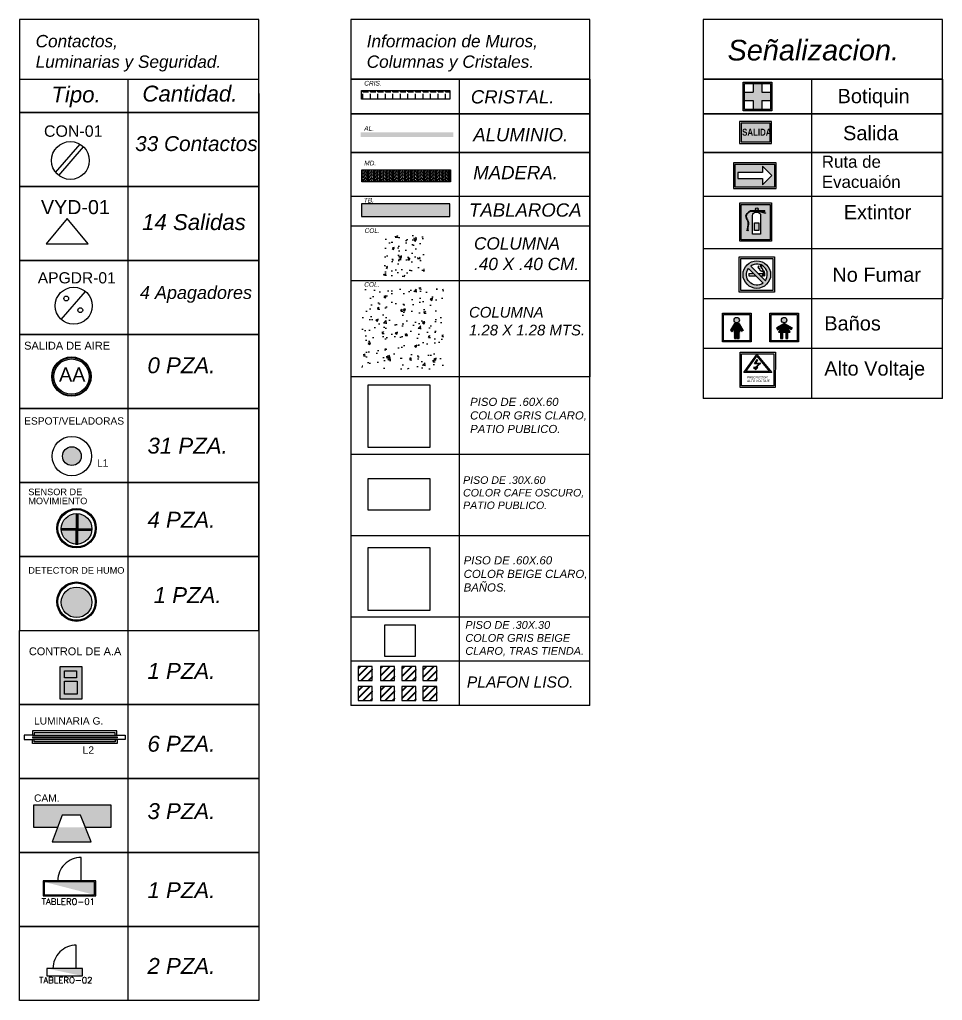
# Model space of a CAD drawing. Header units: millimetres. Extents: x 10930 to 21977, y 3767 to 7635.
# Drawn here: x 10992.74 to 11001.65, y 3812.51 to 3821.97 of the extents above; entities that cross this region are included whole.
import ezdxf
from ezdxf.enums import TextEntityAlignment as Align

# ---------------------------------------------------------------- set-up
doc = ezdxf.new("R2010")
doc.units = ezdxf.units.MM
doc.layers.add('CUADRO IMFORMATIVO', color=93, linetype='Continuous')
doc.layers.add('PLAFON', color=151, linetype='Continuous', lineweight=25)
doc.styles.add('BBVA_Guadalajara Rastro_FN$0$X-PP-NEW$0$ROMANS', font='romans.shx', dxfattribs={"width": 0.75})
doc.styles.get("Standard").update_dxf_attribs({"font": 'arial.ttf'})

msp = doc.modelspace()

# ---------------------------------------------------------------- hatches: boundary and pattern name
at = {"layer": 'CUADRO IMFORMATIVO'}
h = msp.add_hatch(color=20, dxfattribs=at)
h.dxf.hatch_style = 1
h.paths.add_polyline_path([(10999.9061, 3821.2718), (10999.9061, 3821.3574), (10999.8246, 3821.3574), (10999.8246, 3821.2718), (10999.7391, 3821.2718), (10999.7391, 3821.1903), (10999.8246, 3821.1903), (10999.8246, 3821.1048), (10999.9061, 3821.1048), (10999.9061, 3821.1903), (10999.9917, 3821.1903), (10999.9917, 3821.2718)])
h = msp.add_hatch(dxfattribs=at)
h.set_pattern_fill('ANGLE', color=151, scale=0.010385)
h.set_pattern_definition([(0, (-11794.835896, -4063.511164), (0, 0.07254180236), [0.05275767444, -0.01978412792]), (90, (-11794.835896, -4063.511164), (-0.07254180236, 4e-18), [0.05275767444, -0.01978412792])])
h.paths.add_polyline_path([(10996.895, 3821.2042), (10996.895, 3821.2873), (10996.0426, 3821.2873), (10996.0426, 3821.2042)])
h = msp.add_hatch(color=20, dxfattribs=at)
h.dxf.hatch_style = 1
h.paths.add_polyline_path([(10999.9868, 3820.7916), (10999.9868, 3820.9741), (10999.7065, 3820.9741), (10999.7065, 3820.7916)])
h = msp.add_hatch(color=236, dxfattribs=at)
h.dxf.hatch_style = 1
h.paths.add_polyline_path([(10996.9289, 3820.838), (10996.9289, 3820.8853), (10996.0346, 3820.8853), (10996.0346, 3820.838)])
h = msp.add_hatch(dxfattribs=at)
h.set_pattern_fill('GOST_WOOD', color=34, scale=0.005, angle=90)
h.set_pattern_definition([(180, (5.074963, 5e-13), (4e-18, 0.03), [0.05, -0.01]), (180, (5.084963, 0.01), (4e-18, 0.03), [0.03, -0.0075, 0.015, -0.0075]), (180, (5.099963, 0.02), (4e-18, 0.03), [0.05, -0.01])])
h.paths.add_polyline_path([(10996.9034, 3820.4071), (10996.0472, 3820.4071), (10996.0472, 3820.5218), (10996.9034, 3820.5218)])
h = msp.add_hatch(color=20, dxfattribs=at)
h.paths.add_polyline_path([(10999.6477, 3820.5747), (10999.6477, 3820.3587), (11000.0317, 3820.3587), (11000.0317, 3820.5747)])
h.paths.add_polyline_path([(10999.9139, 3820.4961), (10999.9139, 3820.557), (11000.0042, 3820.4667), (10999.9139, 3820.3764), (10999.9139, 3820.4373), (10999.6761, 3820.4373), (10999.6761, 3820.4961)], flags=16)
h = msp.add_hatch(color=251, dxfattribs=at)
h.dxf.hatch_style = 1
h.paths.add_polyline_path([(10996.0449, 3820.1932), (10996.0449, 3820.0731), (10996.8977, 3820.0731), (10996.8977, 3820.1932)])
h = msp.add_hatch(color=20, dxfattribs=at)
h.dxf.hatch_style = 1
h.paths.add_polyline_path([(10999.9863, 3820.1891), (10999.7093, 3820.1891), (10999.7093, 3819.8481), (10999.9863, 3819.8481)])
h.paths.add_polyline_path([(10999.8954, 3819.903), (10999.8179, 3819.903), (10999.8179, 3820.0819, -0.414214), (10999.8496, 3820.1135), (10999.8638, 3820.1135, -0.414214), (10999.8954, 3820.0819)], flags=16)
h.paths.add_polyline_path([(10999.8775, 3820.0095), (10999.8775, 3819.9378), (10999.8374, 3819.9378), (10999.8374, 3820.0095)], flags=16)
edge = h.paths.add_edge_path(flags=16)
edge.add_line((10999.9421, 3820.1031), (10999.8821, 3820.1217))
edge.add_line((10999.8821, 3820.1217), (10999.7962, 3820.1217))
edge.add_spline(control_points=[(10999.7962, 3820.1217), (10999.7746, 3820.1058), (10999.7389, 3820.0782), (10999.7846, 3820.0243), (10999.7742, 3819.9788), (10999.7716, 3819.9505), (10999.7708, 3819.9422)], knot_values=[0.008966, 0.008966, 0.008966, 0.008966, 0.216611, 0.365758, 0.557477, 0.637025, 0.637025, 0.637025, 0.637025], degree=3, periodic=0)
edge.add_line((10999.7708, 3819.9422), (10999.7748, 3819.9343))
edge.add_line((10999.7748, 3819.9343), (10999.7599, 3819.9359))
edge.add_line((10999.7599, 3819.9359), (10999.7661, 3819.9426))
edge.add_spline(control_points=[(10999.7661, 3819.9426), (10999.7664, 3819.9455), (10999.7666, 3819.9484), (10999.7682, 3819.965), (10999.7707, 3819.9791), (10999.7735, 3820.006), (10999.7732, 3820.0185), (10999.7645, 3820.0382), (10999.7598, 3820.0456), (10999.7523, 3820.0607), (10999.7496, 3820.0688), (10999.7519, 3820.0862), (10999.7575, 3820.0944), (10999.7736, 3820.111), (10999.785, 3820.1194), (10999.7962, 3820.1276)], knot_values=[0, 0, 0, 0, 0.055791, 0.055791, 0.31535, 0.31535, 0.57491, 0.57491, 0.726627, 0.726627, 0.878345, 0.878345, 1.05925, 1.05925, 1.27405, 1.27405, 1.27405, 1.27405], degree=3, periodic=0)
edge.add_spline(control_points=[(10999.7708, 3819.9422), (10999.7716, 3819.9505), (10999.7742, 3819.9788), (10999.7846, 3820.0243), (10999.7389, 3820.0782), (10999.7746, 3820.1058), (10999.7962, 3820.1217)], knot_values=[0.008966, 0.008966, 0.008966, 0.008966, 0.088514, 0.280233, 0.429379, 0.637025, 0.637025, 0.637025, 0.637025], degree=3, periodic=0)
edge.add_spline(control_points=[(10999.7661, 3819.9426), (10999.7664, 3819.9455), (10999.7666, 3819.9484), (10999.7682, 3819.965), (10999.7707, 3819.9791), (10999.7735, 3820.006), (10999.7732, 3820.0185), (10999.7645, 3820.0382), (10999.7598, 3820.0456), (10999.7523, 3820.0607), (10999.7496, 3820.0688), (10999.7519, 3820.0862), (10999.7575, 3820.0944), (10999.7736, 3820.111), (10999.785, 3820.1194), (10999.7962, 3820.1276)], knot_values=[0, 0, 0, 0, 0.055791, 0.055791, 0.31535, 0.31535, 0.57491, 0.57491, 0.726627, 0.726627, 0.878345, 0.878345, 1.05925, 1.05925, 1.27405, 1.27405, 1.27405, 1.27405], degree=3, periodic=0)
edge.add_line((10999.7962, 3820.1276), (10999.8595, 3820.1276))
edge.add_arc((10999.8595, 3820.1413), 0.0136, 0, 270, ccw=False)
edge.add_arc((10999.8595, 3820.1413), 0.0136, -180, 0, ccw=False)
edge.add_arc((10999.8595, 3820.1413), 0.0136, -78.1608, 180, ccw=False)
edge.add_line((10999.8623, 3820.1279), (10999.8632, 3820.1276))
edge.add_line((10999.8632, 3820.1276), (10999.9498, 3820.1276))
edge.add_line((10999.9498, 3820.1276), (10999.9421, 3820.1031))
h = msp.add_hatch(dxfattribs=at)
h.set_pattern_fill('AR-CONC', color=229, scale=0.001)
h.set_pattern_definition([(50, (18.55573, 23.4516), (0.182184669, -0.0159390855), [0.01905, -0.20955]), (355, (18.55573, 23.4516), (-0.0352434214, 0.1910568452), [0.01524, -0.1676405842]), (100.4514447, (18.57092, 23.45027), (0.146941247, 0.175117752), [0.0161900088, -0.1780902446]), (46.1842, (18.55573, 23.5024), (0.271079041, -0.042042328), [0.028575, -0.314325]), (96.6355576, (18.57832, 23.4989), (0.237404134, 0.2474261246), [0.024285023, -0.267135608]), (351.1841512, (18.55573, 23.5024), (0.237404134, 0.2474261246), [0.022859967, -0.251459732]), (21, (18.58113, 23.4897), (0.1516143913, -0.1022651982), [0.01905, -0.20955]), (326, (18.58113, 23.4897), (0.0618020283, 0.184187966), [0.01524, -0.16764]), (71.451445, (18.59377, 23.48118), (0.2134164193, 0.081922769), [0.0161900088, -0.1780899376]), (37.5, (18.55573, 23.4516), (0.00308860325, 0.08455503887), [0, -0.165608, 0, -0.17018, 0, -0.168275]), (7.5, (18.55573, 23.4516), (0.0668196625, 0.1001805748), [0, -0.097028, 0, -0.161798, 0, -0.064135]), (327.5, (18.49909, 23.4516), (0.13559059517, -0.005728744), [0, -0.0635, 0, -0.19812, 0, -0.26289]), (317.5, (18.47369, 23.4516), (0.1481291814, 0.025426491), [0, -0.08255, 0, -0.131572, 0, -0.18669])])
h.paths.add_polyline_path([(10996.2524, 3819.4906), (10996.6524, 3819.4906), (10996.6524, 3819.8906), (10996.2524, 3819.8906)])
at = {"layer": 'CUADRO IMFORMATIVO', "lineweight": 0}
h = msp.add_hatch(color=20, dxfattribs=at)
h.paths.add_polyline_path([(10999.9925, 3819.5116, 1), (10999.7259, 3819.5116, 1)])
h.paths.add_polyline_path([(10999.7997, 3819.5937), (10999.9413, 3819.4522, 0.852803)], flags=16)
h.paths.add_polyline_path([(10999.9071, 3819.5715, 1.348072), (10999.8909, 3819.5934, 1.65603)], flags=0)
h.paths.add_polyline_path([(10999.9186, 3819.4295, -0.852803), (10999.7771, 3819.571)], flags=16)
h.paths.add_polyline_path([(10999.9233, 3819.5224), (10999.9281, 3819.5224), (10999.9281, 3819.5008), (10999.9233, 3819.5008)], flags=0)
h.paths.add_polyline_path([(10999.9329, 3819.5224), (10999.9377, 3819.5224), (10999.9377, 3819.5008), (10999.9329, 3819.5008)], flags=0)
at = {"layer": 'CUADRO IMFORMATIVO'}
h = msp.add_hatch(dxfattribs=at)
h.set_pattern_fill('AR-CONC', color=229, scale=0.001228)
h.set_pattern_definition([(50, (4256.03059, 1484.02058), (0.2237743324, -0.019577708), [0.023398791, -0.2573867034]), (355, (4256.03059, 1484.02058), (-0.0432888955, 0.234671876), [0.018719033, -0.20591008]), (100.4514447, (4256.04923, 1484.01895), (0.180485436, 0.215094158), [0.0198859126, -0.2187452205]), (46.1842, (4256.03059, 1484.08298), (0.332961779, -0.051639877), [0.035098187, -0.386080055]), (96.6355576, (4256.05833, 1484.07868), (0.291599463, 0.303909303), [0.029828881, -0.328118127]), (351.184151, (4256.0306, 1484.08298), (0.291599463, 0.303909303), [0.028078509, -0.308863715]), (21, (4256.06178, 1484.06738), (0.18622538, -0.125610605), [0.023398791, -0.2573867034]), (326, (4256.06178, 1484.06738), (0.075910381, 0.226234948), [0.018719033, -0.205909363]), (71.451445, (4256.0773, 1484.05691), (0.2621357605, 0.1006243446), [0.0198859126, -0.2187448435]), (37.5, (4256.030585, 1484.02058), (0.0037936789, 0.1038575171), [0, -0.2034134917, 0, -0.2090292016, 0, -0.2066893224]), (7.5, (4256.03059, 1484.02058), (0.0820734558, 0.1230500973), [0, -0.1191778433, 0, -0.1987337334, 0, -0.0787759304]), (327.5, (4255.96101, 1484.02058), (0.1665436235, -0.0070365189), [0, -0.0779959707, 0, -0.2433474287, 0, -0.3229033188]), (317.5, (4255.92981, 1484.02058), (0.1819445558, 0.0312309268), [0, -0.101394762, 0, -0.1616076513, 0, -0.229308154])])
h.paths.add_polyline_path([(10996.0489, 3818.6003), (10996.835, 3818.6003), (10996.835, 3819.3864), (10996.0489, 3819.3864)])
h = msp.add_hatch(color=20, dxfattribs=at)
h.dxf.hatch_style = 1
edge = h.paths.add_edge_path()
edge.add_arc((10999.665, 3819.0717), 0.0263, 0, 360)
edge = h.paths.add_edge_path()
edge.add_line((10999.6638, 3819.0454), (10999.6119, 3818.9553))
edge.add_line((10999.6119, 3818.9553), (10999.7224, 3818.9553))
edge.add_line((10999.7224, 3818.9553), (10999.6704, 3819.0454))
edge.add_line((10999.681, 3818.9553), (10999.681, 3818.8955))
edge.add_line((10999.681, 3818.8955), (10999.7005, 3818.8955))
edge.add_line((10999.7005, 3818.8955), (10999.7005, 3818.9553))
edge.add_line((10999.6309, 3818.9553), (10999.6309, 3818.8955))
edge.add_line((10999.6309, 3818.8955), (10999.6509, 3818.8955))
edge.add_line((10999.6509, 3818.8955), (10999.6509, 3818.9553))
h = msp.add_hatch(color=20, dxfattribs=at)
h.dxf.hatch_style = 1
edge = h.paths.add_edge_path()
edge.add_arc((11000.1226, 3819.0717), 0.0263, 0, 360)
edge = h.paths.add_edge_path()
edge.add_line((11000.1215, 3819.0454), (11000.0695, 3818.9553))
edge.add_line((11000.0695, 3818.9553), (11000.18, 3818.9553))
edge.add_line((11000.18, 3818.9553), (11000.128, 3819.0454))
edge.add_line((11000.1386, 3818.9553), (11000.1386, 3818.8955))
edge.add_line((11000.1386, 3818.8955), (11000.1582, 3818.8955))
edge.add_line((11000.1582, 3818.8955), (11000.1582, 3818.9553))
edge.add_line((11000.0885, 3818.9553), (11000.0885, 3818.8955))
edge.add_line((11000.0885, 3818.8955), (11000.1085, 3818.8955))
edge.add_line((11000.1085, 3818.8955), (11000.1085, 3818.9553))
h = msp.add_hatch(color=20, dxfattribs=at)
h.dxf.hatch_style = 1
h.paths.add_polyline_path([(10999.6435, 3819.0398), (10999.6033, 3818.9732), (10999.6213, 3818.9623), (10999.6428, 3819.0025)])
h = msp.add_hatch(color=20, dxfattribs=at)
h.dxf.hatch_style = 1
h.paths.add_polyline_path([(10999.6435, 3819.0398), (10999.6878, 3819.0398), (10999.6878, 3818.9553), (10999.6435, 3818.9553)])
h = msp.add_hatch(color=20, dxfattribs=at)
h.dxf.hatch_style = 1
h.paths.add_polyline_path([(10999.6878, 3819.0398), (10999.7267, 3818.9724), (10999.7084, 3818.9619), (10999.6878, 3819.0025)])
h = msp.add_hatch(color=20, dxfattribs=at)
h.dxf.hatch_style = 1
h.paths.add_polyline_path([(11000.1165, 3819.0353), (11000.0483, 3818.9977), (11000.0585, 3818.9793), (11000.0972, 3819.0034)])
h = msp.add_hatch(color=20, dxfattribs=at)
h.dxf.hatch_style = 1
h.paths.add_polyline_path([(11000.1215, 3819.0454), (11000.0695, 3818.9553), (11000.18, 3818.9553), (11000.1276, 3819.0459)])
h = msp.add_hatch(color=20, dxfattribs=at)
h.dxf.hatch_style = 1
h.paths.add_polyline_path([(11000.134, 3819.0349), (11000.2014, 3818.996), (11000.1909, 3818.9778), (11000.1527, 3819.0026)])
h = msp.add_hatch(color=20, dxfattribs=at)
h.dxf.hatch_style = 1
h.paths.add_polyline_path([(10999.6435, 3818.9553), (10999.6435, 3818.8955), (10999.6636, 3818.8955), (10999.6636, 3818.9553)])
h.paths.add_polyline_path([(10999.6677, 3818.9553), (10999.6677, 3818.8955), (10999.6878, 3818.8955), (10999.6878, 3818.9553)])
h = msp.add_hatch(color=20, dxfattribs=at)
h.dxf.hatch_style = 1
h.paths.add_polyline_path([(11000.0885, 3818.9553), (11000.0885, 3818.8955), (11000.1085, 3818.8955), (11000.1085, 3818.9553)])
h.paths.add_polyline_path([(11000.1386, 3818.9553), (11000.1386, 3818.8955), (11000.1582, 3818.8955), (11000.1582, 3818.9553)])
h = msp.add_hatch(color=20, dxfattribs=at)
h.dxf.hatch_style = 1
h.paths.add_polyline_path([(10999.8604, 3818.5665), (10999.7324, 3818.5667), (10999.8602, 3818.7391), (11000.0034, 3818.5663)])
h.paths.add_polyline_path([(10999.8604, 3818.5765), (10999.7522, 3818.5766), (10999.8606, 3818.7229), (10999.9821, 3818.5763)], flags=16)
h = msp.add_hatch(color=20, dxfattribs=at)
h.dxf.hatch_style = 1
h.paths.add_polyline_path([(10999.8684, 3818.6141), (10999.8484, 3818.6142), (10999.8284, 3818.6142), (10999.8484, 3818.5957)])
h = msp.add_hatch(color=20, dxfattribs=at)
h.dxf.hatch_style = 1
h.paths.add_polyline_path([(10999.8434, 3818.6142), (10999.8842, 3818.6508), (10999.8374, 3818.6509), (10999.8611, 3818.6918), (10999.8655, 3818.6893), (10999.8461, 3818.6559), (10999.8972, 3818.6558), (10999.8509, 3818.6142)])
at = {"layer": 'CUADRO IMFORMATIVO', "lineweight": -3}
h = msp.add_hatch(color=3, dxfattribs=at)
h.dxf.hatch_style = 1
edge = h.paths.add_edge_path()
edge.add_arc((10993.2488, 3817.7588), 0.0902, 0, 360)
h = msp.add_hatch(color=113, dxfattribs=at)
h.dxf.hatch_style = 1
edge = h.paths.add_edge_path()
edge.add_arc((10993.2945, 3817.0567), 0.1474, 0, 360)
h = msp.add_hatch(color=181, dxfattribs=at)
h.dxf.hatch_style = 1
edge = h.paths.add_edge_path()
edge.add_arc((10993.2945, 3816.3479), 0.1474, 0, 360)
h = msp.add_hatch(color=5, dxfattribs=at)
h.dxf.hatch_style = 1
h.paths.add_polyline_path([(10993.1369, 3815.7287), (10993.3441, 3815.7287), (10993.3441, 3815.4125), (10993.1369, 3815.4125)])
h = msp.add_hatch(color=256, dxfattribs=at)
h.dxf.hatch_style = 1
h.paths.add_polyline_path([(10993.1772, 3815.5869), (10993.2987, 3815.5869), (10993.2987, 3815.4619), (10993.1772, 3815.4619)])
h.paths.add_polyline_path([(10993.1772, 3815.6862), (10993.2943, 3815.6862), (10993.2943, 3815.6186), (10993.1772, 3815.6186)])
at = {"layer": 'CUADRO IMFORMATIVO'}
h = msp.add_hatch(color=253, dxfattribs=at)
h.dxf.hatch_style = 1
h.paths.add_polyline_path([(10993.1546, 3814.2942), (10993.0576, 3814.0348), (10993.4363, 3814.0348), (10993.3309, 3814.2942)])
edge = h.paths.add_edge_path()
edge.add_line((10993.1097, 3814.1741), (10992.8806, 3814.1741))
edge.add_line((10992.8806, 3814.1741), (10992.8806, 3814.3936))
edge.add_line((10992.8806, 3814.3936), (10993.6264, 3814.3936))
edge.add_line((10993.6264, 3814.3936), (10993.6264, 3814.1741))
edge.add_line((10993.6264, 3814.1741), (10993.3797, 3814.1741))
h = msp.add_hatch(color=253, dxfattribs=at)
h.dxf.hatch_style = 1
h.paths.add_polyline_path([(10993.1097, 3814.1741), (10992.8806, 3814.1741), (10992.8806, 3814.3936), (10993.6264, 3814.3936), (10993.6264, 3814.1741), (10993.3797, 3814.1741), (10993.3309, 3814.2942), (10993.1546, 3814.2942)])
h = msp.add_hatch(color=173, dxfattribs=at)
h.dxf.hatch_style = 1
h.paths.add_polyline_path([(10993.4688, 3813.6492), (10993.4688, 3813.5232), (10992.9808, 3813.6492)])
msp.add_hatch(color=173, dxfattribs=at).paths.add_polyline_path([(10993.0082, 3812.8132), (10993.3501, 3812.7407), (10993.3501, 3812.8132)])
at = {"layer": 'PLAFON', "true_color": 0xffe0ff}
h = msp.add_hatch(dxfattribs=at)
h.set_pattern_fill('JIS_RC_10', scale=0.005)
h.set_pattern_definition([(45, (5.077866, -0.000395), (-0.03535533906, 0.03535533906), []), (45, (5.08149, -0.000395), (-0.03535533906, 0.03535533906), []), (45, (5.085116, -0.000395), (-0.03535533906, 0.03535533906), [])])
h.paths.add_polyline_path([(10996.6387, 3815.4004), (10996.7731, 3815.4004), (10996.7731, 3815.5349), (10996.6387, 3815.5349)])
h.paths.add_polyline_path([(10996.4366, 3815.4004), (10996.571, 3815.4004), (10996.571, 3815.5349), (10996.4366, 3815.5349)])
h.paths.add_polyline_path([(10996.231, 3815.4004), (10996.3655, 3815.4004), (10996.3655, 3815.5349), (10996.231, 3815.5349)])
h.paths.add_polyline_path([(10996.0152, 3815.4004), (10996.1497, 3815.4004), (10996.1497, 3815.5349), (10996.0152, 3815.5349)])
h.paths.add_polyline_path([(10996.6387, 3815.5928), (10996.7731, 3815.5928), (10996.7731, 3815.7273), (10996.6387, 3815.7273)])
h.paths.add_polyline_path([(10996.4366, 3815.5928), (10996.571, 3815.5928), (10996.571, 3815.7273), (10996.4366, 3815.7273)])
h.paths.add_polyline_path([(10996.231, 3815.5928), (10996.3655, 3815.5928), (10996.3655, 3815.7273), (10996.231, 3815.7273)])
h.paths.add_polyline_path([(10996.0152, 3815.5928), (10996.1497, 3815.5928), (10996.1497, 3815.7273), (10996.0152, 3815.7273)])

# ---------------------------------------------------------------- linework, layer by layer
at = {"layer": 'CUADRO IMFORMATIVO'}
for p, q in [((10995.0525, 3821.9725), (10992.7447, 3821.9725)), ((10992.7447, 3821.9725), (10992.7447, 3821.0759)), ((10995.0525, 3816.0763), (10995.0525, 3821.9725)), ((10998.2478, 3821.9725), (10995.94, 3821.9725)), ((10995.94, 3821.9725), (10995.94, 3821.397)), ((10998.2478, 3821.397), (10998.2478, 3821.9725)), ((11001.6496, 3821.9725), (10999.3418, 3821.9725)), ((10999.3418, 3821.9725), (10999.3418, 3821.397)), ((11001.6496, 3821.397), (11001.6496, 3821.9725)), ((10992.7447, 3821.397), (10995.0525, 3821.397)), ((10993.79, 3821.397), (10993.79, 3816.0763)), ((10995.94, 3821.397), (10998.2478, 3821.397)), ((10995.94, 3821.397), (10998.2478, 3821.397)), ((10998.2478, 3821.397), (10995.94, 3821.397)), ((10995.94, 3821.397), (10995.94, 3820.6827)), ((10996.9854, 3821.397), (10996.9854, 3818.5245)), ((10998.2478, 3821.397), (10998.2478, 3818.5245)), ((10998.2478, 3815.3514), (10998.2478, 3821.397)), ((10999.3418, 3821.397), (11001.6496, 3821.397)), ((10999.3418, 3821.397), (11001.6496, 3821.397)), ((11001.6496, 3821.397), (10999.3418, 3821.397)), ((10999.3418, 3821.397), (10999.3418, 3820.6827)), ((11000.3871, 3821.397), (11000.3871, 3819.278)), ((11001.6496, 3821.397), (11001.6496, 3819.278)), ((11001.6496, 3818.3162), (11001.6496, 3821.397)), ((10995.0525, 3821.2583), (10995.0525, 3812.5051)), ((10992.7447, 3821.0759), (10995.0525, 3821.0759)), ((10995.0525, 3821.0759), (10992.7447, 3821.0759)), ((10992.7447, 3821.0759), (10992.7447, 3820.3617)), ((10995.94, 3821.0646), (10998.2478, 3821.0646)), ((10998.2478, 3821.0646), (10995.94, 3821.0646)), ((10996.9854, 3821.0038), (10996.9854, 3815.3514)), ((10999.3418, 3821.0646), (11001.6496, 3821.0646)), ((11001.6496, 3821.0646), (10999.3418, 3821.0646)), ((11000.3871, 3821.0038), (11000.3871, 3818.3162)), ((10995.94, 3820.6887), (10998.2478, 3820.6887)), ((10998.2478, 3820.6887), (10995.94, 3820.6887)), ((10999.3418, 3820.6887), (11001.6496, 3820.6887)), ((11001.6496, 3820.6887), (10999.3418, 3820.6887)), ((10993.79, 3820.6827), (10993.79, 3812.5051)), ((10995.94, 3820.6827), (10995.94, 3819.9685)), ((10999.3418, 3820.6827), (10999.3418, 3819.9685)), ((10992.7447, 3820.3617), (10995.0525, 3820.3617)), ((10995.0525, 3820.3617), (10992.7447, 3820.3617)), ((10992.7447, 3820.3617), (10992.7447, 3819.6474)), ((10998.2478, 3820.2647), (10995.94, 3820.2647)), ((11001.6496, 3820.2647), (10999.3418, 3820.2647)), ((10998.2478, 3819.9777), (10995.94, 3819.9777)), ((10995.94, 3819.9685), (10995.94, 3819.2543)), ((10999.3418, 3819.9685), (10999.3418, 3818.3162)), ((11001.6496, 3819.759), (10999.3418, 3819.759)), ((10992.7447, 3819.6474), (10995.0525, 3819.6474)), ((10995.0525, 3819.6474), (10992.7447, 3819.6474)), ((10992.7447, 3819.6474), (10992.7447, 3818.9332)), ((10998.2478, 3819.452), (10995.94, 3819.452)), ((11001.6496, 3819.278), (10999.3418, 3819.278)), ((11001.6496, 3819.278), (10999.3418, 3819.278)), ((10995.94, 3819.2543), (10995.94, 3815.3514)), ((10992.7447, 3818.9332), (10995.0525, 3818.9332)), ((10995.0525, 3818.9332), (10992.7447, 3818.9332)), ((10992.7447, 3818.9332), (10992.7447, 3818.219)), ((11001.6496, 3818.7971), (10999.3418, 3818.7971)), ((11001.6496, 3818.7971), (10999.3418, 3818.7971)), ((11001.6496, 3818.7971), (10999.3418, 3818.7971)), ((10995.94, 3818.54), (10995.94, 3818.5245)), ((10998.2478, 3818.5245), (10995.94, 3818.5245)), ((10998.2478, 3818.5245), (10995.94, 3818.5245)), ((11001.6496, 3818.3162), (10999.3418, 3818.3162)), ((10992.7447, 3818.219), (10995.0525, 3818.219)), ((10995.0525, 3818.219), (10992.7447, 3818.219)), ((10992.7447, 3818.219), (10992.7447, 3817.5047)), ((10998.2478, 3817.775), (10995.94, 3817.775)), ((10998.2478, 3817.775), (10995.94, 3817.775)), ((10992.7447, 3817.5047), (10995.0525, 3817.5047)), ((10995.0525, 3817.5047), (10992.7447, 3817.5047)), ((10992.7447, 3817.5047), (10992.7447, 3816.7905)), ((10998.2478, 3816.9901), (10995.94, 3816.9901)), ((10998.2478, 3816.9901), (10995.94, 3816.9901)), ((10998.2478, 3816.9901), (10995.94, 3816.9901)), ((10992.7447, 3816.7905), (10995.0525, 3816.7905)), ((10995.0525, 3816.7905), (10992.7447, 3816.7905)), ((10992.7447, 3816.7905), (10992.7447, 3816.0763)), ((10998.2478, 3816.2053), (10995.94, 3816.2053)), ((10992.7447, 3815.362), (10992.7447, 3816.0763)), ((10992.7447, 3816.0763), (10995.0525, 3816.0763)), ((10992.7447, 3816.0763), (10995.0525, 3816.0763)), ((10998.2478, 3815.7783), (10995.94, 3815.7783)), ((10998.2478, 3815.7783), (10995.94, 3815.7783)), ((10995.0525, 3815.362), (10992.7447, 3815.362)), ((10992.7447, 3812.5051), (10992.7447, 3815.362)), ((10992.7447, 3815.362), (10995.0525, 3815.362)), ((10998.2478, 3815.3514), (10995.94, 3815.3514)), ((10995.0525, 3814.6478), (10992.7447, 3814.6478)), ((10992.7447, 3814.6478), (10995.0525, 3814.6478)), ((10995.0525, 3813.9336), (10992.7447, 3813.9336)), ((10995.0525, 3813.9336), (10992.7447, 3813.9336)), ((10992.7447, 3813.9336), (10995.0525, 3813.9336)), ((10995.0525, 3813.2193), (10992.7447, 3813.2193)), ((10995.0525, 3813.2193), (10992.7447, 3813.2193)), ((10992.7447, 3813.2193), (10995.0525, 3813.2193)), ((10995.0525, 3812.5051), (10992.7447, 3812.5051))]:
    msp.add_line(p, q, dxfattribs=at)
at = {"layer": 'CUADRO IMFORMATIVO', "color": 40, "lineweight": -3}
for p, q in [((10993.0914, 3820.496), (10993.3281, 3820.7693)), ((10993.1221, 3820.4683), (10993.3624, 3820.7436)), ((10993.1472, 3819.0782), (10993.3805, 3819.3481))]:
    msp.add_line(p, q, dxfattribs=at)
at = {"layer": 'CUADRO IMFORMATIVO', "color": 20}
for p, q in [((10999.7599, 3819.9359), (10999.7661, 3819.9426)), ((10999.7748, 3819.9343), (10999.7599, 3819.9359)), ((10999.7708, 3819.9422), (10999.7748, 3819.9343)), ((10999.7814, 3819.5224), (10999.8258, 3819.5224)), ((10999.7814, 3819.5224), (10999.7814, 3819.5008)), ((10999.7814, 3819.5008), (10999.8474, 3819.5008)), ((10999.871, 3819.5224), (10999.9185, 3819.5224)), ((10999.8926, 3819.5008), (10999.9185, 3819.5008)), ((10999.9185, 3819.5008), (10999.9185, 3819.5224))]:
    msp.add_line(p, q, dxfattribs=at)
at = {"layer": 'CUADRO IMFORMATIVO', "lineweight": 60}
for p, q in [((10993.3007, 3817.1962), (10993.2953, 3816.9015)), ((10993.1471, 3817.0529), (10993.4419, 3817.0477))]:
    msp.add_line(p, q, dxfattribs=at)
at = {"layer": 'CUADRO IMFORMATIVO', "color": 113}
for p, q in [((10993.6833, 3815.1055), (10992.8693, 3815.1055)), ((10992.8693, 3815.1055), (10992.8693, 3815.0648)), ((10993.6833, 3815.0648), (10993.6833, 3815.1055)), ((10992.8693, 3814.9834), (10992.8693, 3815.0241)), ((10993.667, 3815.0892), (10992.8856, 3815.0892)), ((10992.8856, 3815.0892), (10992.8856, 3815.0648)), ((10992.8856, 3814.9996), (10992.8856, 3815.0241)), ((10993.667, 3815.0648), (10993.667, 3815.0892)), ((10993.6682, 3815.0241), (10993.6682, 3814.9996)), ((10993.6845, 3815.0241), (10993.6845, 3814.9834)), ((10993.6845, 3814.9834), (10992.8693, 3814.9834)), ((10993.6682, 3814.9996), (10992.8856, 3814.9996))]:
    msp.add_line(p, q, dxfattribs=at)
at = {"layer": 'CUADRO IMFORMATIVO', "color": 3}
for p, q in [((10992.8693, 3815.0648), (10992.7879, 3815.0648)), ((10992.7879, 3815.0648), (10992.7879, 3815.0241)), ((10992.7879, 3815.0241), (10992.8693, 3815.0241)), ((10992.8693, 3815.0648), (10993.6833, 3815.0648)), ((10992.8693, 3815.0241), (10992.8693, 3815.0241)), ((10992.8693, 3815.0241), (10993.6845, 3815.0241)), ((10993.6833, 3815.0648), (10993.7647, 3815.0648)), ((10993.7647, 3815.0241), (10993.6845, 3815.0241)), ((10993.7647, 3815.0648), (10993.7647, 3815.0241))]:
    msp.add_line(p, q, dxfattribs=at)
at = {"layer": 'CUADRO IMFORMATIVO', "color": 2}
for p, q in [((10992.8693, 3815.0485), (10993.6845, 3815.0478)), ((10992.8693, 3815.0485), (10992.8693, 3815.0403)), ((10992.8693, 3815.0403), (10993.6845, 3815.0403)), ((10993.6845, 3815.0478), (10993.6845, 3815.0403))]:
    msp.add_line(p, q, dxfattribs=at)
at = {"layer": 'CUADRO IMFORMATIVO', "color": 173}
for p, q in [((10993.3373, 3813.6592, -4.8397), (10993.3373, 3813.8842, -4.8397)), ((10993.2917, 3812.8132), (10993.2917, 3813.0382))]:
    msp.add_line(p, q, dxfattribs=at)
at = {"layer": 'CUADRO IMFORMATIVO', "color": 20}
for points in [[(10999.7269, 3821.3696), (11000.0039, 3821.3696), (11000.0039, 3821.0925), (10999.7269, 3821.0925)], [(10999.7391, 3821.3574), (10999.9917, 3821.3574), (10999.9917, 3821.1048), (10999.7391, 3821.1048)], [(11000.0018, 3820.7766), (11000.0018, 3820.9891), (10999.6915, 3820.9891), (10999.6915, 3820.7766)], [(10999.9868, 3820.7916), (10999.9868, 3820.9741), (10999.7065, 3820.9741), (10999.7065, 3820.7916)], [(11000.0467, 3820.3437), (11000.0467, 3820.5897), (10999.6327, 3820.5897), (10999.6327, 3820.3437)], [(11000.0317, 3820.3587), (11000.0317, 3820.5747), (10999.6477, 3820.5747), (10999.6477, 3820.3587)], [(10999.6761, 3820.4373), (10999.9139, 3820.4373), (10999.9139, 3820.3764), (11000.0042, 3820.4667), (10999.9139, 3820.557), (10999.9139, 3820.4961), (10999.6761, 3820.4961)], [(10999.6943, 3820.2041), (11000.0013, 3820.2041), (11000.0013, 3819.8331), (10999.6943, 3819.8331)], [(10999.7093, 3820.1891), (10999.9863, 3820.1891), (10999.9863, 3819.8481), (10999.7093, 3819.8481)], [(10999.8374, 3820.0095), (10999.8775, 3820.0095), (10999.8775, 3819.9378), (10999.8374, 3819.9378)], [(10999.6892, 3819.6816), (11000.0292, 3819.6816), (11000.0292, 3819.3416), (10999.6892, 3819.3416)], [(10999.7042, 3819.6666), (11000.0142, 3819.6666), (11000.0142, 3819.3566), (10999.7042, 3819.3566)], [(10999.9281, 3819.5224), (10999.9233, 3819.5224), (10999.9233, 3819.5008), (10999.9281, 3819.5008)], [(10999.9377, 3819.5224), (10999.9329, 3819.5224), (10999.9329, 3819.5008), (10999.9377, 3819.5008)], [(10999.5265, 3819.1378), (10999.8035, 3819.1378), (10999.8035, 3818.8608), (10999.5265, 3818.8608)], [(10999.5387, 3819.1256), (10999.7913, 3819.1256), (10999.7913, 3818.873), (10999.5387, 3818.873)], [(10999.9841, 3819.1378), (11000.2611, 3819.1378), (11000.2611, 3818.8608), (10999.9841, 3818.8608)], [(10999.9963, 3819.1256), (11000.2489, 3819.1256), (11000.2489, 3818.873), (10999.9963, 3818.873)], [(10999.6435, 3819.0398), (10999.6878, 3819.0398), (10999.6878, 3818.9553), (10999.6435, 3818.9553)], [(11000.1215, 3819.0454), (11000.0695, 3818.9553), (11000.18, 3818.9553), (11000.1276, 3819.0459)], [(10999.6435, 3818.9553), (10999.6435, 3818.8955), (10999.6636, 3818.8955), (10999.6636, 3818.9553)], [(10999.6677, 3818.9553), (10999.6677, 3818.8955), (10999.6878, 3818.8955), (10999.6878, 3818.9553)], [(11000.0885, 3818.9553), (11000.0885, 3818.8955), (11000.1085, 3818.8955), (11000.1085, 3818.9553)], [(11000.1386, 3818.9553), (11000.1386, 3818.8955), (11000.1582, 3818.8955), (11000.1582, 3818.9553)], [(10999.6976, 3818.7629), (11000.0376, 3818.7624), (11000.0371, 3818.4224), (10999.6971, 3818.4229)], [(10999.7126, 3818.7479), (11000.0226, 3818.7474), (11000.0221, 3818.4374), (10999.7121, 3818.4379)], [(10999.8604, 3818.5665), (10999.7324, 3818.5667), (10999.8602, 3818.7391), (11000.0034, 3818.5663)], [(10999.8604, 3818.5765), (10999.7522, 3818.5766), (10999.8606, 3818.7229), (10999.9821, 3818.5763)], [(10999.8684, 3818.6141), (10999.8484, 3818.6142), (10999.8284, 3818.6142), (10999.8484, 3818.5957)], [(10999.8434, 3818.6142), (10999.8842, 3818.6508), (10999.8374, 3818.6509), (10999.8611, 3818.6918), (10999.8655, 3818.6893), (10999.8461, 3818.6559), (10999.8972, 3818.6558), (10999.8509, 3818.6142)]]:
    msp.add_lwpolyline(points, close=True, dxfattribs=at)
for points in [[(10999.8246, 3821.3574), (10999.8246, 3821.2718)], [(10999.9061, 3821.3574), (10999.9061, 3821.2718)], [(10999.7391, 3821.2718), (10999.8246, 3821.2718)], [(10999.9061, 3821.2718), (10999.9917, 3821.2718)], [(10999.7391, 3821.1903), (10999.8246, 3821.1903)], [(10999.8246, 3821.1903), (10999.8246, 3821.1048)], [(10999.9061, 3821.1903), (10999.9061, 3821.1048)], [(10999.9061, 3821.1903), (10999.9917, 3821.1903)], [(10999.9363, 3820.1276), (10999.7962, 3820.1276)], [(10999.8821, 3820.1217), (10999.7962, 3820.1217)], [(10999.8821, 3820.1217), (10999.9421, 3820.1031)], [(10999.8981, 3820.1217), (10999.9435, 3820.1076)], [(10999.9435, 3820.1076), (10999.9421, 3820.1031)], [(10999.6435, 3819.0398), (10999.6033, 3818.9732), (10999.6213, 3818.9623), (10999.6428, 3819.0025), (10999.6435, 3819.0398)], [(10999.6878, 3819.0398), (10999.7267, 3818.9724), (10999.7084, 3818.9619), (10999.6878, 3819.0025), (10999.6878, 3819.0398)], [(11000.1165, 3819.0353), (11000.0483, 3818.9977), (11000.0585, 3818.9793), (11000.0972, 3819.0034), (11000.1165, 3819.0353)], [(11000.134, 3819.0349), (11000.2014, 3818.996), (11000.1909, 3818.9778), (11000.1527, 3819.0026), (11000.134, 3819.0349)]]:
    msp.add_lwpolyline(points, dxfattribs=at)
at = {"layer": 'CUADRO IMFORMATIVO', "color": 151}
msp.add_lwpolyline([(10996.0426, 3821.2042), (10996.0426, 3821.2873), (10996.895, 3821.2873), (10996.895, 3821.2042)], close=True, dxfattribs=at)
at = {"layer": 'CUADRO IMFORMATIVO', "color": 34}
for points in [[(10996.9034, 3820.4071), (10996.0472, 3820.4071), (10996.0472, 3820.5218), (10996.9034, 3820.5218)], [(10996.1066, 3817.2389), (10996.7066, 3817.2389), (10996.7066, 3817.5389), (10996.1066, 3817.5389)]]:
    msp.add_lwpolyline(points, close=True, dxfattribs=at)
at = {"layer": 'CUADRO IMFORMATIVO', "color": 251}
msp.add_lwpolyline([(10996.0449, 3820.1932), (10996.0449, 3820.0731), (10996.8977, 3820.0731), (10996.8977, 3820.1932)], close=True, dxfattribs=at)
at = {"layer": 'CUADRO IMFORMATIVO', "color": 229}
for points in [[(10999.9363, 3820.1217), (10999.8981, 3820.1217)], [(10999.9363, 3820.1276), (10999.9363, 3820.1217)]]:
    msp.add_lwpolyline(points, dxfattribs=at)
at = {"layer": 'CUADRO IMFORMATIVO', "color": 40}
msp.add_lwpolyline([(10993.1364, 3819.8073), (10993.2705, 3819.8073), (10993.4046, 3819.8073), (10993.4046, 3819.8073), (10993.2035, 3820.0523), (10993.0023, 3819.8073)], close=True, dxfattribs=at)
at = {"layer": 'CUADRO IMFORMATIVO', "color": 20}
for points in [[(10999.8496, 3820.1135), (10999.8638, 3820.1135, -0.414214), (10999.8954, 3820.0819), (10999.8954, 3819.903), (10999.8179, 3819.903), (10999.8179, 3820.0819, -0.414214)], [(10999.7771, 3819.571), (10999.9186, 3819.4295, -0.852803)], [(10999.7997, 3819.5937), (10999.9413, 3819.4522, 0.852803)], [(10999.9239, 3819.5259), (10999.926, 3819.5259, 0.380722), (10999.907, 3819.5454, -0.01267), (10999.9041, 3819.5457, -0.380753), (10999.888, 3819.564, 0.370716), (10999.8828, 3819.5702, -0.720071), (10999.879, 3819.5929), (10999.8781, 3819.5947, 0.720071), (10999.8825, 3819.5682, -0.370716), (10999.886, 3819.564, 0.380753), (10999.9038, 3819.5437, 0.01267), (10999.9069, 3819.5434, -0.379395)], [(10999.9352, 3819.5259, 0.213896), (10999.9244, 3819.5478, -0.180885), (10999.9173, 3819.5602, 0.228841), (10999.9081, 3819.5733, -0.347122), (10999.9052, 3819.5803, 0.578214), (10999.8904, 3819.5954), (10999.8909, 3819.5934, -0.578214), (10999.9032, 3819.5809, 0.347122), (10999.9071, 3819.5715, -0.228841), (10999.9153, 3819.5599, 0.180859), (10999.9231, 3819.5462, -0.213202), (10999.9331, 3819.5259)]]:
    msp.add_lwpolyline(points, format="xyb", close=True, dxfattribs=at)
at = {"layer": 'CUADRO IMFORMATIVO', "color": 254}
for points in [[(10996.1066, 3817.845), (10996.7066, 3817.845), (10996.7066, 3818.445), (10996.1066, 3818.445)], [(10996.2659, 3815.8274), (10996.5659, 3815.8274), (10996.5659, 3816.1274), (10996.2659, 3816.1274)], [(10996.0123, 3815.5932), (10996.1468, 3815.5932), (10996.1468, 3815.7277), (10996.0123, 3815.7277)], [(10996.2281, 3815.5932), (10996.3626, 3815.5932), (10996.3626, 3815.7277), (10996.2281, 3815.7277)], [(10996.4337, 3815.5932), (10996.5681, 3815.5932), (10996.5681, 3815.7277), (10996.4337, 3815.7277)], [(10996.6357, 3815.5932), (10996.7702, 3815.5932), (10996.7702, 3815.7277), (10996.6357, 3815.7277)], [(10996.0123, 3815.4008), (10996.1468, 3815.4008), (10996.1468, 3815.5353), (10996.0123, 3815.5353)], [(10996.2281, 3815.4008), (10996.3626, 3815.4008), (10996.3626, 3815.5353), (10996.2281, 3815.5353)], [(10996.4337, 3815.4008), (10996.5681, 3815.4008), (10996.5681, 3815.5353), (10996.4337, 3815.5353)], [(10996.6357, 3815.4008), (10996.7702, 3815.4008), (10996.7702, 3815.5353), (10996.6357, 3815.5353)]]:
    msp.add_lwpolyline(points, close=True, dxfattribs=at)
at = {"layer": 'CUADRO IMFORMATIVO', "color": 41}
msp.add_lwpolyline([(10996.1066, 3816.2722), (10996.7066, 3816.2722), (10996.7066, 3816.8722), (10996.1066, 3816.8722)], close=True, dxfattribs=at)
at = {"layer": 'CUADRO IMFORMATIVO', "color": 5, "lineweight": -3}
for points in [[(10993.1369, 3815.7287), (10993.3441, 3815.7287), (10993.3441, 3815.4125), (10993.1369, 3815.4125)], [(10993.1772, 3815.5869), (10993.2987, 3815.5869), (10993.2987, 3815.4619), (10993.1772, 3815.4619)]]:
    msp.add_lwpolyline(points, close=True, dxfattribs=at)
at = {"layer": 'CUADRO IMFORMATIVO', "lineweight": -3}
msp.add_lwpolyline([(10993.1772, 3815.6862), (10993.2943, 3815.6862), (10993.2943, 3815.6186), (10993.1772, 3815.6186)], close=True, dxfattribs=at)
at = {"layer": 'CUADRO IMFORMATIVO', "color": 6}
for points in [[(10993.1097, 3814.1741), (10992.8806, 3814.1741), (10992.8806, 3814.3936), (10993.6264, 3814.3936), (10993.6264, 3814.1741), (10993.3797, 3814.1741), (10993.3309, 3814.2942), (10993.1546, 3814.2942)], [(10993.1546, 3814.2942), (10993.0576, 3814.0348), (10993.4363, 3814.0348), (10993.3309, 3814.2942)]]:
    msp.add_lwpolyline(points, close=True, dxfattribs=at)
at = {"layer": 'CUADRO IMFORMATIVO', "color": 173, "elevation": -4.8397}
for points in [[(10992.9708, 3813.5132), (10993.4788, 3813.5132), (10993.4788, 3813.6592), (10992.9708, 3813.6592)], [(10992.9808, 3813.5232), (10993.4688, 3813.5232), (10993.4688, 3813.6492), (10992.9808, 3813.6492)]]:
    msp.add_lwpolyline(points, close=True, dxfattribs=at)
at = {"layer": 'CUADRO IMFORMATIVO', "color": 173}
msp.add_lwpolyline([(10993.0082, 3812.7407), (10993.3501, 3812.7407), (10993.3501, 3812.8132), (10993.0082, 3812.8132)], close=True, dxfattribs=at)
at = {"layer": 'CUADRO IMFORMATIVO', "color": 40, "lineweight": -3}
for centre, radius in [((10993.2346, 3820.6123), 0.1827), ((10993.2665, 3819.2106), 0.1785), ((10993.1944, 3819.2802), 0.0232), ((10993.3301, 3819.1682), 0.0232)]:
    msp.add_circle(centre, radius, dxfattribs=at)
at = {"layer": 'CUADRO IMFORMATIVO', "color": 229}
msp.add_circle((10999.8595, 3820.1413), 0.0136, dxfattribs=at)
at = {"layer": 'CUADRO IMFORMATIVO', "color": 20}
for centre, radius in [((10999.8592, 3819.5116), 0.1333), ((10999.665, 3819.0717), 0.0263), ((11000.1226, 3819.0717), 0.0263)]:
    msp.add_circle(centre, radius, dxfattribs=at)
at = {"layer": 'CUADRO IMFORMATIVO', "color": 5, "lineweight": -3}
for radius in [0.1902, 0.1832, 0.1702]:
    msp.add_circle((10993.2452, 3818.5264), radius, dxfattribs=at)
at = {"layer": 'CUADRO IMFORMATIVO', "color": 3, "lineweight": -3}
for radius in [0.1902, 0.0902]:
    msp.add_circle((10993.2488, 3817.7588), radius, dxfattribs=at)
at = {"layer": 'CUADRO IMFORMATIVO', "color": 113, "lineweight": -3}
for centre, radius in [((10993.2945, 3817.0627), 0.1902), ((10993.2945, 3817.0627), 0.1882), ((10993.2945, 3817.0627), 0.1862), ((10993.2945, 3817.0627), 0.1842), ((10993.2945, 3817.0627), 0.1822), ((10993.2945, 3817.0627), 0.1802), ((10993.2945, 3817.0567), 0.1474)]:
    msp.add_circle(centre, radius, dxfattribs=at)
at = {"layer": 'CUADRO IMFORMATIVO', "color": 181, "lineweight": -3}
for centre, radius in [((10993.2945, 3816.354), 0.1902), ((10993.2945, 3816.354), 0.1882), ((10993.2945, 3816.354), 0.1862), ((10993.2945, 3816.354), 0.1842), ((10993.2945, 3816.354), 0.1822), ((10993.2945, 3816.354), 0.1802), ((10993.2945, 3816.3479), 0.1474)]:
    msp.add_circle(centre, radius, dxfattribs=at)
at = {"layer": 'CUADRO IMFORMATIVO', "color": 173}
for centre in [(10993.3373, 3813.6592, -4.8397), (10993.2917, 3812.8132)]:
    msp.add_arc(centre, 0.225, 90.00012, 180.00012, dxfattribs=at)
at = {"layer": 'CUADRO IMFORMATIVO', "color": 20}
for points, knots in [([(10999.7962, 3820.1276), (10999.785, 3820.1194), (10999.7736, 3820.111), (10999.7575, 3820.0944), (10999.7519, 3820.0862), (10999.7496, 3820.0688), (10999.7523, 3820.0607), (10999.7598, 3820.0456), (10999.7645, 3820.0382), (10999.7732, 3820.0185), (10999.7735, 3820.006), (10999.7707, 3819.9791), (10999.7682, 3819.965), (10999.7666, 3819.9484), (10999.7664, 3819.9455), (10999.7661, 3819.9426)], [0, 0, 0, 0, 0.214801, 0.214801, 0.395706, 0.395706, 0.547423, 0.547423, 0.699141, 0.699141, 0.9587, 0.9587, 1.21826, 1.21826, 1.27405, 1.27405, 1.27405, 1.27405]), ([(10999.7962, 3820.1217), (10999.7746, 3820.1058), (10999.7389, 3820.0782), (10999.7846, 3820.0243), (10999.7742, 3819.9788), (10999.7716, 3819.9505), (10999.7708, 3819.9422)], [0.0089656, 0.0089656, 0.0089656, 0.0089656, 0.2166114, 0.3657578, 0.5574767, 0.6370251, 0.6370251, 0.6370251, 0.6370251])]:
    msp.add_open_spline(points, degree=3, knots=knots, dxfattribs=at)

# ---------------------------------------------------------------- texts
at = {"layer": 'CUADRO IMFORMATIVO', "color": 7}
for s, height, p in [('CON-01', 0.11022, (10992.9799, 3820.8414)), ('VYD-01', 0.13596, (10992.9507, 3820.0948)), ('APGDR-01', 0.10768, (10992.9199, 3819.4263)), ('SALIDA DE AIRE', 0.075757, (10992.7883, 3818.7874)), ('ESPOT/VELADORAS', 0.070625, (10992.788, 3818.063)), ('SENSOR DE', 0.06326, (10992.8284, 3817.3819)), ('MOVIMIENTO', 0.06326, (10992.8284, 3817.2947)), ('DETECTOR DE HUMO', 0.063259, (10992.8284, 3816.6244)), ('CONTROL DE A.A', 0.075545, (10992.8344, 3815.8369)), ('LUMINARIA G.', 0.070625, (10992.8835, 3815.1674)), ('CAM.', 0.07063, (10992.8835, 3814.4226))]:
    msp.add_text(s, height=height, dxfattribs=at).set_placement(p)
at = {"layer": 'CUADRO IMFORMATIVO', "color": 5}
msp.add_text('AA', height=0.13658, dxfattribs=at).set_placement((10993.1249, 3818.4781))
at = {"layer": 'CUADRO IMFORMATIVO', "color": 10}
for s, p in [('L1', (10993.4914, 3817.6569)), ('L2', (10993.3529, 3814.8865))]:
    msp.add_text(s, height=0.07063, dxfattribs=at).set_placement(p)
at = {"layer": 'CUADRO IMFORMATIVO', "color": 173, "style": 'BBVA_Guadalajara Rastro_FN$0$X-PP-NEW$0$ROMANS'}
for s, p in [('TABLERO-01', (10993.2148, 3813.459)), ('TABLERO-02', (10993.1902, 3812.7001, 4.8397))]:
    msp.add_text(s, height=0.06, rotation=359.9473, dxfattribs=at).set_placement(p, align=Align.MIDDLE)
at = {"layer": 'CUADRO IMFORMATIVO', "color": 7, "attachment_point": 1}
for s, width, insert, char_height in [('{\\fArial|b0|i1|c0|p34;Contactos,\\PLuminarias y Seguridad.}', 3.702999, (10992.899, 3821.8243), 0.118885), ('{\\fArial|b0|i1|c0|p34;Informacion de Muros, \\PColumnas y Cristales.}', 3.702999, (10996.0943, 3821.8243), 0.118885), ('{\\fArial|b0|i1|c0|p34;Señalizacion.}', 3.702999, (10999.5771, 3821.7775), 0.199081), ('{\\fArial|b0|i1|c0|p34;CRIS.}', 3.702999, (10996.0703, 3821.3811), 0.045157), ('{\\fArial|b0|i1|c0|p34;Tipo.}', 3.702999, (10993.0511, 3821.3269), 0.153349), ('{\\fArial|b0|i1|c0|p34;Cantidad.}', 3.702999, (10993.9298, 3821.335), 0.153349), ('{\\fArial|b0|i1|c0|p34;CRISTAL.}', 3.702999, (10997.0993, 3821.2913), 0.128205), ('Botiquin', 2.488094, (11000.6383, 3821.3035), 0.13771), ('{\\fArial|b0|i1|c0|p34;AL.}', 3.702999, (10996.0703, 3820.9459), 0.045157), ('{\\fArial|b0|i1|c0|p34;ALUMINIO.}', 3.702999, (10997.1222, 3820.9259), 0.128348), ('Salida', 2.488094, (11000.6913, 3820.9464), 0.13771), ('{\\fArial|b0|i1|c0|p34;33 Contactos}', 3.702999, (10993.8593, 3820.8475), 0.143685), ('{\\fArial|b0|i1|c0|p34;MD.}', 3.702999, (10996.0703, 3820.6104), 0.045157), ('Ruta de \\PEvacuaión', 2.488094, (11000.4866, 3820.6591), 0.1165), ('{\\fArial|b0|i1|c0|p34;MADERA.}', 3.702999, (10997.1222, 3820.5604), 0.128348), ('{\\fArial|b0|i1|c0|p34;TB.}', 3.702999, (10996.0663, 3820.2519), 0.045157), ('{\\fArial|b0|i1|c0|p34;TABLAROCA}', 3.702999, (10997.0814, 3820.1988), 0.128348), ('Extintor', 3.073124, (11000.6976, 3820.183), 0.13771), ('{\\fArial|b0|i1|c0|p34;14 Salidas}', 3.702999, (10993.9269, 3820.0948), 0.153349), ('{\\fArial|b0|i1|c0|p34;COL.}', 3.702999, (10996.0733, 3819.9582), 0.045157), ('{\\fArial|b0|i1|c0|p34;COLUMNA \\P.40 X .40 CM.}', 3.702999, (10997.1296, 3819.8713), 0.118814), ('No Fumar', 2.488094, (11000.5877, 3819.5792), 0.13771), ('{\\fArial|b0|i1|c0|p34;4 Apagadores}', 3.702999, (10993.9056, 3819.4004), 0.1243), ('{\\fArial|b0|i1|c0|p34;COL.}', 3.702999, (10996.0703, 3819.4389), 0.045157), ('{\\fArial|b0|i1|c0|p34;COLUMNA \\P1.28 X 1.28 MTS.}', 3.702999, (10997.0814, 3819.199), 0.103064), ('Baños', 2.488094, (11000.5102, 3819.1096), 0.13771), ('{\\fArial|b0|i1|c0|p34;0 PZA.}', 3.702999, (10993.9787, 3818.7124), 0.153349), ('Alto Voltaje', 2.488094, (11000.5102, 3818.6737), 0.137705), ('{\\fArial|b0|i1|c0|p34;PISO DE .60X.60\\PCOLOR GRIS CLARO, \\PPATIO PUBLICO. }', 3.702999, (10997.0922, 3818.3219), 0.078486), ('{\\fArial|b0|i1|c0|p34;31 PZA.}', 3.702999, (10993.9787, 3817.9366), 0.153349), ('{\\fArial|b0|i1|c0|p34;PISO DE .30X.60\\PCOLOR CAFE OSCURO, \\PPATIO PUBLICO. }', 3.702999, (10997.0243, 3817.5642), 0.073105), ('{\\fArial|b0|i1|c0|p34;4 PZA.}', 3.702999, (10993.9787, 3817.2219), 0.153349), ('{\\fArial|b0|i1|c0|p34;PISO DE .60X.60\\PCOLOR BEIGE CLARO, \\PBAÑOS. }', 3.702999, (10997.03, 3816.7921), 0.078486), ('{\\fArial|b0|i1|c0|p34;1 PZA.}', 3.702999, (10994.0387, 3816.4942), 0.153349), ('{\\fArial|b0|i1|c0|p34;PISO DE .30X.30\\PCOLOR GRIS BEIGE\\PCLARO, TRAS TIENDA.}', 3.702999, (10997.0459, 3816.1671), 0.075298), ('{\\fArial|b0|i1|c0|p34;1 PZA.}', 3.702999, (10993.9787, 3815.762), 0.153349), ('{\\fArial|b0|i1|c0|p34;PLAFON LISO.}', 3.702999, (10997.0607, 3815.6321), 0.107717), ('{\\fArial|b0|i1|c0|p34;6 PZA.}', 3.702999, (10993.9787, 3815.059), 0.153349), ('{\\fArial|b0|i1|c0|p34;3 PZA.}', 3.702999, (10993.9787, 3814.4086), 0.153349), ('{\\fArial|b0|i1|c0|p34;1 PZA.}', 3.702999, (10993.9787, 3813.6456), 0.153349), ('{\\fArial|b0|i1|c0|p34;2 PZA.}', 3.702999, (10993.9787, 3812.9142), 0.153349)]:
    msp.add_mtext_dynamic_manual_height_columns(s, width=width, gutter_width=12.5, heights=[0], dxfattribs=dict(at, insert=insert, char_height=char_height))
at = {"layer": 'CUADRO IMFORMATIVO', "color": 20, "insert": (10999.7173, 3820.9189), "char_height": 0.066355, "attachment_point": 1}
msp.add_mtext_dynamic_manual_height_columns('{\\fSwis721 Cn BT|b1|i0|c0|p34;\\C255;\\c16777215;SALIDA}', width=0.313242, gutter_width=12.5, heights=[0], dxfattribs=at)
at = {"layer": 'CUADRO IMFORMATIVO', "color": 20, "insert": (10999.7655, 3818.532), "char_height": 0.021302, "attachment_point": 1, "rotation": 359.91008}
msp.add_mtext_dynamic_manual_height_columns('{\\fArial|b0|i1|c0|p34;PRECAUCION\\PALTO VOLTAJE}', width=3.702999, gutter_width=12.5, heights=[0], dxfattribs=at)

doc.saveas('drawing.dxf')
